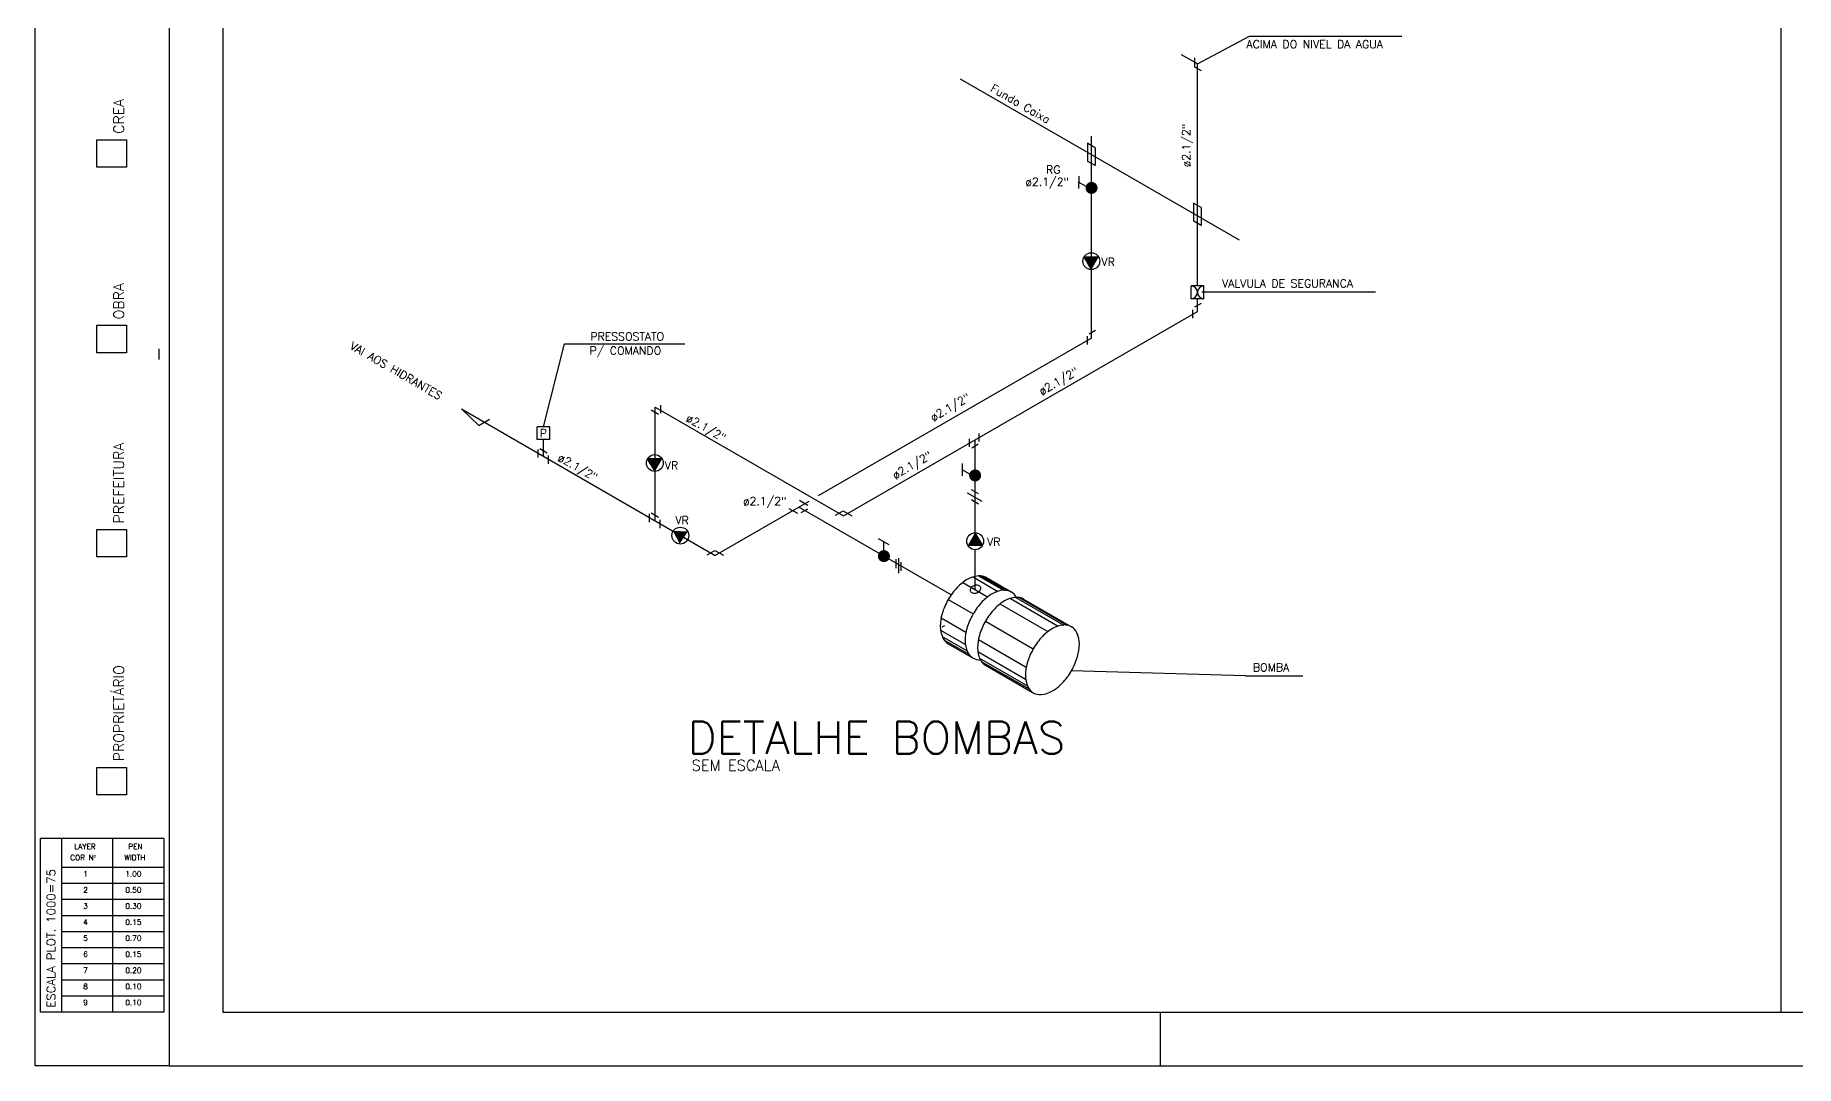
# Model space of a CAD drawing. Header units: millimetres. Extents: x 23536 to 47095, y 9984 to 20154.
# Drawn here: x 23615.01 to 23639.65, y 10041.98 to 10056.4 of the extents above; entities that cross this region are included whole.
import ezdxf
from ezdxf.enums import TextEntityAlignment as Align

# ---------------------------------------------------------------- set-up
doc = ezdxf.new("R2010")
doc.units = ezdxf.units.MM
doc.header["$LTSCALE"] = 30
doc.header["$MEASUREMENT"] = 0
doc.linetypes.add('AF', pattern=[200, 100, 100])
doc.layers.get('0').update_dxf_attribs({"linetype": 'CONTINUOUS'})
for name, color, linetype in [('CERC02', 3, 'CONTINUOUS'), ('CONEXAO_INCENDIO', 3, 'CONTINUOUS'), ('COTAS', 7, 'CONTINUOUS'), ('DET-TXT', 3, 'CONTINUOUS'), ('LAYER8', 1, 'CONTINUOUS'), ('LAYOUT', 7, 'CONTINUOUS'), ('PAGPISO', 9, 'CONTINUOUS'), ('TEXTO04', 7, 'CONTINUOUS'), ('TEXTO05', 21, 'CONTINUOUS'), ('TUBELPAREDE', 2, 'CONTINUOUS'), ('TUBOS_AG_FRIA', 2, 'CONTINUOUS')]:
    doc.layers.add(name, color=color, linetype=linetype)
doc.styles.add('ROMANS', font='romans.shx', dxfattribs={"height": 0.14})

msp = doc.modelspace()

# ---------------------------------------------------------------- linework, layer by layer
for p, q in [((23627.953, 10055.795), (23631.859, 10053.54)), ((23629.791, 10053.126), (23629.686, 10053.302)), ((23629.891, 10053.3), (23629.687, 10053.303)), ((23622.032, 10050.746), (23622.032, 10050.925)), ((23622.211, 10050.925), (23622.032, 10050.925)), ((23622.211, 10050.746), (23622.211, 10050.925)), ((23622.211, 10050.746), (23622.032, 10050.746)), ((23622.121, 10050.512), (23622.121, 10050.746)), ((23623.782, 10050.474), (23623.577, 10050.477)), ((23623.682, 10050.3), (23623.577, 10050.476)), ((23623.936, 10049.464), (23624.14, 10049.456)), ((23628.16, 10049.441), (23628.265, 10049.265)), ((23628.059, 10049.267), (23628.264, 10049.264))]:
    msp.add_line(p, q)
for centre in [(23629.788, 10053.243), (23623.679, 10050.418), (23624.036, 10049.402), (23628.162, 10049.323)]:
    msp.add_circle(centre, 0.118)
for points in [[(23629.891, 10053.3), (23629.791, 10053.126), (23629.686, 10053.302)], [(23623.782, 10050.474), (23623.682, 10050.3), (23623.577, 10050.476)], [(23624.026, 10049.285), (23623.936, 10049.464), (23624.14, 10049.456)], [(23628.059, 10049.267), (23628.16, 10049.441), (23628.265, 10049.265)]]:
    msp.add_solid(points)
at = {"layer": 'CERC02'}
for p, q in [((23616.883, 10086.533), (23616.883, 10041.983)), ((23615.008, 10041.983), (23615.008, 10061.483)), ((23630.758, 10041.983), (23630.758, 10042.733)), ((23616.883, 10041.983), (23615.008, 10041.983)), ((23616.883, 10041.983), (23678.083, 10041.983))]:
    msp.add_line(p, q, dxfattribs=at)
at = {"layer": 'CONEXAO_INCENDIO', "linetype": 'AF'}
for p, q in [((23631.231, 10056.089), (23631.231, 10055.962)), ((23631.231, 10055.962), (23631.323, 10055.909)), ((23629.741, 10054.638), (23629.741, 10054.897)), ((23629.841, 10054.83), (23629.741, 10054.887)), ((23629.841, 10054.83), (23629.841, 10054.58)), ((23629.841, 10054.58), (23629.741, 10054.638)), ((23631.223, 10053.8), (23631.223, 10054.059)), ((23631.323, 10053.992), (23631.223, 10054.05)), ((23631.323, 10053.992), (23631.323, 10053.743)), ((23631.323, 10053.743), (23631.223, 10053.8)), ((23631.183, 10052.716), (23631.183, 10052.895)), ((23631.363, 10052.895), (23631.183, 10052.895)), ((23631.363, 10052.716), (23631.363, 10052.895)), ((23631.363, 10052.716), (23631.183, 10052.716)), ((23631.238, 10052.604), (23631.329, 10052.656)), ((23631.207, 10052.445), (23631.207, 10052.559)), ((23629.735, 10052.078, 1), (23629.735, 10052.192, 1)), ((23629.756, 10052.225, 1), (23629.847, 10052.278, 1)), ((23623.73, 10051.097, 1), (23623.628, 10051.156, 1)), ((23623.762, 10051.113, 1), (23623.762, 10051.227, 1)), ((23628.085, 10050.642), (23628.085, 10050.756)), ((23628.115, 10050.632), (23628.206, 10050.685)), ((23628.218, 10050.719), (23628.218, 10050.833)), ((23622.047, 10050.493), (23622.047, 10050.607)), ((23622.172, 10050.557), (23622.07, 10050.616)), ((23622.193, 10050.408), (23622.193, 10050.522)), ((23625.704, 10049.896), (23625.823, 10049.827)), ((23628.26, 10049.879), (23628.056, 10049.997)), ((23628.211, 10049.985), (23628.109, 10050.044)), ((23628.211, 10049.843), (23628.109, 10049.902)), ((23623.607, 10049.592), (23623.607, 10049.706)), ((23623.732, 10049.657), (23623.63, 10049.715)), ((23625.556, 10049.783), (23625.676, 10049.714)), ((23625.728, 10049.723, 1), (23625.819, 10049.775, 1)), ((23626.209, 10049.687), (23626.315, 10049.748)), ((23626.315, 10049.748), (23626.435, 10049.679)), ((23623.753, 10049.508), (23623.753, 10049.622)), ((23624.414, 10049.134), (23624.52, 10049.195)), ((23624.52, 10049.195), (23624.64, 10049.126)), ((23627.058, 10048.948), (23627.058, 10049.072)), ((23627.094, 10048.876), (23627.094, 10049.088)), ((23627.126, 10048.909), (23627.126, 10049.032)), ((23627.988, 10048.746), (23628.336, 10048.545)), ((23628.133, 10048.823), (23628.481, 10048.622)), ((23628.21, 10048.839), (23628.558, 10048.638)), ((23628.563, 10048.654), (23628.253, 10048.832)), ((23628.259, 10048.836), (23628.607, 10048.636)), ((23628.319, 10048.815), (23628.667, 10048.614)), ((23627.785, 10048.506), (23628.133, 10048.305)), ((23628.51, 10048.445), (23629.179, 10048.058)), ((23628.655, 10048.522), (23629.324, 10048.136)), ((23628.732, 10048.537), (23629.401, 10048.151)), ((23628.781, 10048.535), (23629.45, 10048.149)), ((23628.841, 10048.513), (23629.51, 10048.127)), ((23627.685, 10048.25), (23628.033, 10048.049)), ((23628.307, 10048.205), (23628.976, 10047.819)), ((23627.678, 10048.08), (23628.026, 10047.879)), ((23627.7, 10048.125), (23627.736, 10048.146)), ((23627.702, 10047.99), (23628.05, 10047.789)), ((23627.726, 10047.944), (23628.074, 10047.743)), ((23628.207, 10047.949), (23628.876, 10047.562)), ((23627.785, 10047.889), (23628.133, 10047.689)), ((23628.2, 10047.778), (23628.869, 10047.392)), ((23628.224, 10047.688), (23628.893, 10047.302)), ((23628.248, 10047.642), (23628.917, 10047.256)), ((23628.307, 10047.588), (23628.976, 10047.202))]:
    msp.add_line(p, q, dxfattribs=at)
for points in [[(23628.319, 10048.815, 0.156851), (23628.208, 10048.838, 0.106617), (23628.052, 10048.788, 0.072341), (23627.914, 10048.679, 0.058752), (23627.785, 10048.506, 0.058752)], [(23627.785, 10048.506, 0.058752), (23627.7, 10048.308, 0.072341), (23627.674, 10048.134, 0.106617), (23627.709, 10047.973, 0.156851), (23627.785, 10047.889, 0.156851)], [(23628.742, 10048.532, 0.154044), (23628.667, 10048.614, 0.156851), (23628.556, 10048.638, 0.106617), (23628.4, 10048.587, 0.072341), (23628.262, 10048.478, 0.058752), (23628.133, 10048.305)], [(23628.841, 10048.513, 0.156851), (23628.73, 10048.537, 0.106617), (23628.574, 10048.487, 0.072341), (23628.436, 10048.378, 0.058752), (23628.307, 10048.205, 0.058752)], [(23628.133, 10048.305, 0.058752), (23628.047, 10048.107, 0.072341), (23628.022, 10047.933, 0.106617), (23628.057, 10047.772, 0.156851), (23628.133, 10047.689, 0.144628), (23628.235, 10047.664, 0.144628)], [(23628.307, 10048.205, 0.058752), (23628.221, 10048.006, 0.072341), (23628.196, 10047.833, 0.106617), (23628.231, 10047.672, 0.156851), (23628.307, 10047.588, 0.156851)], [(23629.608, 10047.981, 0.042098), (23629.586, 10048.043, 0.156851), (23629.51, 10048.127, 0.156851), (23629.399, 10048.151, 0.106617), (23629.243, 10048.1, 0.072341), (23629.105, 10047.992, 0.058752), (23628.976, 10047.819, 0.058752)]]:
    msp.add_lwpolyline(points, format="xyb", dxfattribs=at)
for points in [[(23628.231, 10048.689, -0.12412), (23628.237, 10048.668, -0.105677), (23628.232, 10048.644, -0.087029), (23628.218, 10048.621, -0.077267), (23628.195, 10048.603, -0.077267), (23628.168, 10048.592, -0.087029), (23628.142, 10048.591, -0.105677), (23628.118, 10048.6, -0.12412), (23628.103, 10048.615, -0.12412), (23628.097, 10048.636, -0.105677), (23628.101, 10048.661, -0.087029), (23628.115, 10048.683, -0.077267), (23628.138, 10048.701, -0.077267), (23628.166, 10048.712, -0.087029), (23628.192, 10048.713, -0.105677), (23628.216, 10048.705, -0.12412)], [(23628.976, 10047.819, 0.058752), (23628.89, 10047.62, 0.072341), (23628.865, 10047.446, 0.106617), (23628.9, 10047.286, 0.156851), (23628.976, 10047.202, 0.156851), (23629.086, 10047.178, 0.106617), (23629.243, 10047.228, 0.072341), (23629.381, 10047.337, 0.058752), (23629.51, 10047.51, 0.058752), (23629.595, 10047.709, 0.072341), (23629.621, 10047.882, 0.106617), (23629.586, 10048.043, 0.156851), (23629.51, 10048.127, 0.156851), (23629.399, 10048.151, 0.106617), (23629.243, 10048.1, 0.072341), (23629.105, 10047.992, 0.058752)]]:
    msp.add_lwpolyline(points, format="xyb", close=True, dxfattribs=at)
for centre, start, end in [((23631.183, 10052.806), 270, 90), ((23631.363, 10052.806), 90, 270)]:
    msp.add_arc(centre, 0.0896, start, end, dxfattribs=at)
at = {"layer": 'COTAS'}
for points in [[(23615.871, 10054.941), (23616.288, 10054.941), (23616.288, 10054.556), (23615.871, 10054.556)], [(23615.871, 10052.345), (23616.288, 10052.345), (23616.288, 10051.959), (23615.871, 10051.959)], [(23615.871, 10049.488), (23616.288, 10049.488), (23616.288, 10049.103), (23615.871, 10049.103)], [(23615.871, 10046.159), (23616.288, 10046.159), (23616.288, 10045.774), (23615.871, 10045.774)]]:
    msp.add_lwpolyline(points, close=True, dxfattribs=at)
at = {"layer": 'DET-TXT'}
for p, q in [((23631.273, 10056.003), (23632, 10056.389)), ((23632, 10056.389), (23634.134, 10056.389)), ((23631.334, 10052.812), (23633.763, 10052.812)), ((23622.121, 10050.925), (23622.414, 10052.087)), ((23622.414, 10052.087), (23624.1, 10052.087)), ((23631.941, 10047.439), (23629.51, 10047.51)), ((23631.941, 10047.439), (23632.75, 10047.439))]:
    msp.add_line(p, q, dxfattribs=at)
at = {"layer": 'LAYER8'}
for p, q in [((23617.633, 10085.783), (23617.633, 10042.733)), ((23639.435, 10085.783), (23639.435, 10042.733)), ((23617.633, 10042.733), (23677.333, 10042.733))]:
    msp.add_line(p, q, dxfattribs=at)
at = {"layer": 'LAYOUT'}
msp.add_line((23616.742, 10051.864), (23616.742, 10052.014), dxfattribs=at)
at = {"layer": 'PAGPISO'}
for p, q in [((23615.083, 10042.733), (23615.083, 10045.162)), ((23616.808, 10045.162), (23615.083, 10045.162)), ((23615.383, 10042.733), (23615.383, 10045.162)), ((23616.096, 10042.733), (23616.096, 10045.162)), ((23616.808, 10045.162), (23616.808, 10042.733)), ((23616.808, 10044.758), (23615.383, 10044.758)), ((23616.808, 10044.533), (23615.383, 10044.533)), ((23616.808, 10044.308), (23615.383, 10044.308)), ((23616.808, 10044.083), (23615.383, 10044.083)), ((23616.808, 10043.858), (23615.383, 10043.858)), ((23616.808, 10043.633), (23615.383, 10043.633)), ((23616.808, 10043.408), (23615.383, 10043.408)), ((23616.808, 10043.183), (23615.383, 10043.183)), ((23616.808, 10042.958), (23615.383, 10042.958)), ((23616.808, 10042.733), (23615.083, 10042.733))]:
    msp.add_line(p, q, dxfattribs=at)
at = {"layer": 'TUBOS_AG_FRIA', "linetype": 'AF'}
for p, q in [((23631.273, 10056.003), (23631.052, 10056.13)), ((23631.273, 10052.895), (23631.273, 10056.003)), ((23629.791, 10052.166), (23629.791, 10054.991)), ((23629.611, 10054.433), (23629.608, 10054.261)), ((23629.749, 10054.267), (23629.609, 10054.347)), ((23631.273, 10052.539), (23631.273, 10052.716)), ((23626.318, 10049.678), (23631.273, 10052.539)), ((23629.791, 10052.166), (23625.967, 10049.958)), ((23620.973, 10051.175), (23621.216, 10050.941)), ((23620.973, 10051.175), (23624.524, 10049.125)), ((23623.682, 10049.611), (23623.682, 10051.201)), ((23623.682, 10051.201), (23626.318, 10049.678)), ((23621.216, 10050.941), (23621.368, 10051.029)), ((23628.162, 10049.441), (23628.162, 10050.743)), ((23627.982, 10050.41), (23627.979, 10050.238)), ((23628.12, 10050.244), (23627.98, 10050.324)), ((23625.834, 10049.881), (23624.524, 10049.125)), ((23627.826, 10048.571), (23625.695, 10049.802)), ((23626.959, 10049.273), (23626.811, 10049.358)), ((23626.885, 10049.157), (23626.885, 10049.316)), ((23628.162, 10048.646), (23628.162, 10049.206))]:
    msp.add_line(p, q, dxfattribs=at)
at = {"layer": 'TUBOS_AG_FRIA', "linetype": 'AF', "const_width": 0.084}
for points in [[(23629.791, 10054.309, -1), (23629.791, 10054.225, -1)], [(23628.162, 10050.286, -1), (23628.162, 10050.202, -1)], [(23626.927, 10049.115, -1), (23626.843, 10049.115, -1)]]:
    msp.add_lwpolyline(points, format="xyb", close=True, dxfattribs=at)

# ---------------------------------------------------------------- texts
at = {"style": 'ROMANS'}
for s, p in [('VR', (23629.93, 10053.175)), ('P', (23622.07, 10050.779)), ('VR', (23623.819, 10050.329)), ('VR', (23623.968, 10049.56)), ('VR', (23628.329, 10049.261))]:
    msp.add_text(s, height=0.112, dxfattribs=at).set_placement(p)
at = {"layer": 'CERC02', "style": 'ROMANS'}
msp.add_text('SEM ESCALA', height=0.15, dxfattribs=at).set_placement((23624.195, 10046.112))
at = {"layer": 'DET-TXT', "style": 'ROMANS'}
for s, p in [('ACIMA DO NIVEL DA AGUA', (23631.959, 10056.222)), ('RG', (23629.155, 10054.467)), ('ø2.1/2"', (23628.866, 10054.298)), ('VALVULA DE SEGURANCA', (23631.617, 10052.875)), ('PRESSOSTATO', (23622.777, 10052.132)), ('P/ COMANDO', (23622.766, 10051.934)), ('ø2.1/2"', (23624.914, 10049.829)), ('BOMBA', (23632.049, 10047.502))]:
    msp.add_text(s, height=0.112, dxfattribs=at).set_placement(p)
for s, rotation, p in [('Fundo Caixa', 330, (23628.367, 10055.628)), ('ø2.1/2"', 90, (23631.172, 10054.556)), ('VAI AOS HIDRANTES', 330, (23619.4, 10052.025)), ('ø2.1/2"', 30, (23629.093, 10051.363)), ('ø2.1/2"', 30, (23627.575, 10050.998)), ('ø2.1/2"', 330, (23624.106, 10051.016)), ('ø2.1/2"', 330, (23622.311, 10050.463)), ('ø2.1/2"', 30, (23627.042, 10050.189))]:
    msp.add_text(s, height=0.112, rotation=rotation, dxfattribs=at).set_placement(p)
at = {"layer": 'TEXTO04', "style": 'ROMANS'}
for s, p in [('LAYER', (23615.555, 10045.089)), ('PEN', (23616.311, 10045.089)), ('COR Nº', (23615.499, 10044.933)), ('WIDTH', (23616.256, 10044.933)), ('2', (23615.681, 10044.481)), ('1', (23615.681, 10044.706)), ('0.50', (23616.27, 10044.481)), ('1.00', (23616.27, 10044.706)), ('3', (23615.681, 10044.256)), ('0.30', (23616.27, 10044.256)), ('4', (23615.681, 10044.031)), ('0.15', (23616.27, 10044.031)), ('5', (23615.681, 10043.806)), ('0.70', (23616.27, 10043.806)), ('6', (23615.681, 10043.581)), ('0.15', (23616.27, 10043.581)), ('7', (23615.681, 10043.356)), ('0.20', (23616.27, 10043.356)), ('8', (23615.681, 10043.131)), ('0.10', (23616.27, 10043.131)), ('9', (23615.681, 10042.906)), ('0.10', (23616.27, 10042.906))]:
    msp.add_text(s, height=0.075, dxfattribs=at).set_placement(p, align=Align.TOP_LEFT)
msp.add_text('ESCALA PLOT. 1000=75', height=0.12, rotation=90, dxfattribs=at).set_placement((23615.17, 10042.796), align=Align.TOP_LEFT)
at = {"layer": 'TEXTO05', "style": 'ROMANS'}
for s, p in [('CREA', (23616.106, 10055.025)), ('OBRA', (23616.106, 10052.428)), ('PREFEITURA', (23616.106, 10049.572)), ('PROPRIETÁRIO', (23616.106, 10046.243))]:
    msp.add_text(s, height=0.144, rotation=90, dxfattribs=at).set_placement(p, align=Align.TOP_LEFT)
at = {"layer": 'TUBELPAREDE', "style": 'ROMANS'}
msp.add_text('DETALHE BOMBAS', height=0.45, dxfattribs=at).set_placement((23624.141, 10046.35))

doc.saveas('drawing.dxf')
